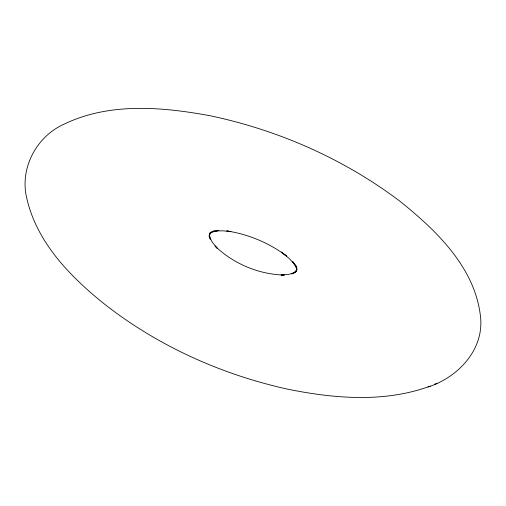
<?xml version="1.0" encoding="UTF-8"?>
<svg xmlns="http://www.w3.org/2000/svg" width="506" height="506" viewBox="0 0 506 506"><rect width="100%" height="100%" fill="white"/><g stroke="black" fill="none" stroke-linecap="round" stroke-linejoin="round"><path stroke-width="0.76" d="M427.975 387.033C457.285 377.672 483.534 350.658 480.649 318.129C475.925 268.414 436.874 230.856 399.968 201.287C344.27 159.143 278.774 130.282 210.534 115.823C162.502 106.943 109.612 102.168 64.23 124.096C36.223 136.538 19.215 168.789 26.913 198.82C37.109 243.07 70.985 277.408 105.4 304.814C158.713 346.37 221.963 374.693 287.863 389.215C334.561 398.62 384.75 402.909 430.29 386.078M210.964 232.298L213.469 231.071L209.294 234.088L210.825 232.577L209.421 234.404L209.452 236.277L210.015 232.886L209.193 235.802L210.445 232.697L209.421 234.404L210.363 239.509M434.635 384.263L437.001 383.289M210.977 232.387L218.915 230.496L213.64 231.141L215.126 231.002M215.866 230.926L223.095 230.837L230.945 231.571L226.796 230.945C248.446 234.246 269.3 243.006 286.794 256.175L281.285 252.039L289.287 258.591L295.7 265.542L292.474 261.336L296.826 268.616M210.11 238.8L209.092 235.979L212.223 242.146L217.219 248.294L215.012 246.005C233.348 263.765 258.781 274.435 284.302 275.049L281.115 275.074L288.907 274.334L295.169 272.405L291.779 273.961L296.143 271.083L294.827 272.405L296.927 269.666L295.985 271.324L296.82 269.249L296.32 271.178L296.712 267.725L296.699 269.856L295.947 265.745L296.832 268.395"/></g></svg>
